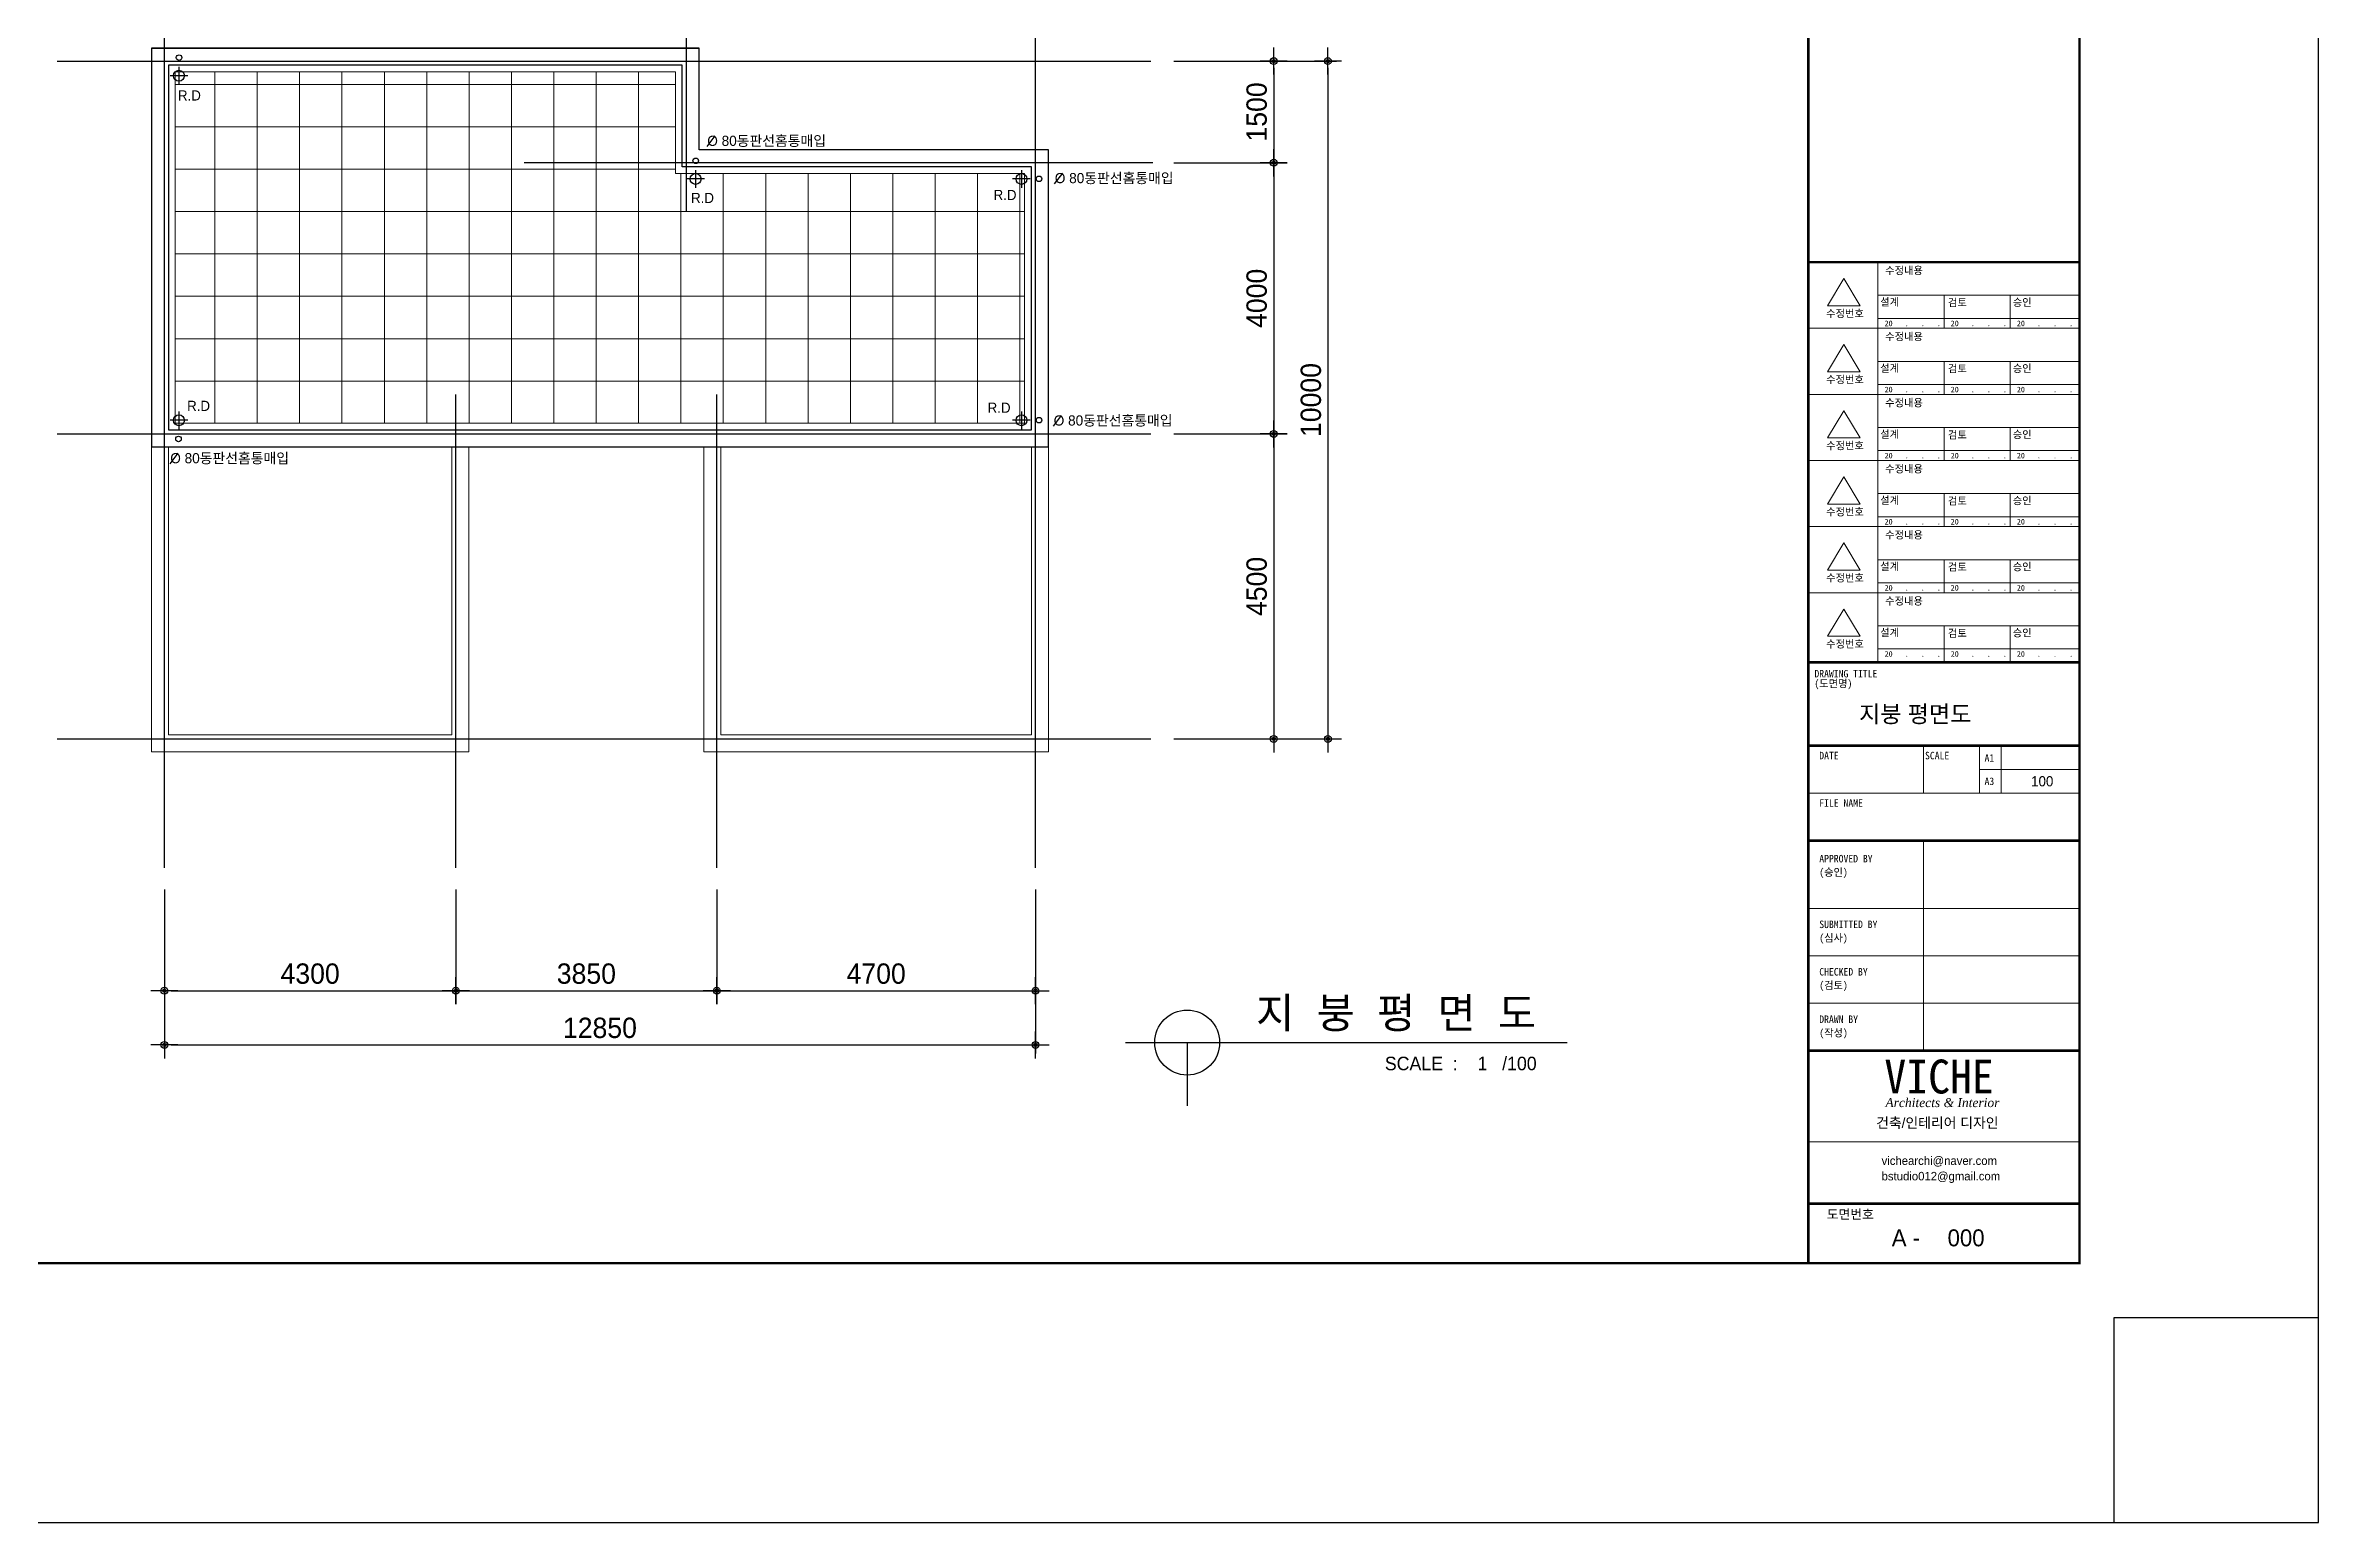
# Model space of a CAD drawing. Header units: millimetres. Extents: x 2237537 to 2823092, y 532110 to 734861.
# Drawn here: x 2461650 to 2495181, y 699904 to 721695 of the extents above; entities that cross this region are included whole.
import ezdxf
from ezdxf.enums import TextEntityAlignment as Align
from ezdxf.lldxf.tags import DXFTag

# ---------------------------------------------------------------- set-up
doc = ezdxf.new("R2010")
doc.units = ezdxf.units.MM
doc.header["$LTSCALE"] = 300
doc.header["$MEASUREMENT"] = 0
doc.layers.get('0').update_dxf_attribs({"lineweight": 0})
for name, color, linetype in [('2', 2, 'Continuous'), ('A-SHT', 9, 'Continuous'), ('BOX-T1', 3, 'Continuous'), ('BOX-T2', 4, 'Continuous'), ('CEN', 1, 'CEN'), ('COL', 2, 'Continuous'), ('DIM', 7, 'Continuous'), ('FORM', 4, 'Continuous'), ('TEX', 3, 'Continuous'), ('WID', 4, 'Continuous'), ('도면층4', 3, 'Continuous')]:
    doc.layers.add(name, color=color, linetype=linetype)
doc.layers.add('HH', color=8, linetype='Continuous', lineweight=9)
doc.layers.add('타이틀글자', color=7, linetype='Continuous', lineweight=13)
doc.styles.add('box3', font='Expo M.ttf')
doc.styles.add('box4', font='GulimChe.ttf')
doc.styles.add('doul2', font='TIMESI.TTF')
doc.styles.add('STYLE1', font='DotumChe.ttf')
doc.styles.add('울릉도', font='Expo M.ttf')
doc.styles.add('주열', font='Dotum.ttf')
doc.styles.add('타이틀', font='H2HDRM.TTF')
doc.styles.add('휴먼세엑스포', font='Dotum.ttf')
tags = doc.linetypes.add('CEN', pattern=[62, 60, -1, 0, -1]).pattern_tags.tags
tags[10:11] = [DXFTag(74, 4), DXFTag(75, 0), DXFTag(340, '0'), DXFTag(46, 1.0), DXFTag(50, 0.0), DXFTag(44, 0.0), DXFTag(45, 0.0)]
tags[8:9] = [DXFTag(74, 4), DXFTag(75, 0), DXFTag(340, '0'), DXFTag(46, 1.0), DXFTag(50, 0.0), DXFTag(44, 0.0), DXFTag(45, 0.0)]
tags[6:7] = [DXFTag(74, 4), DXFTag(75, 0), DXFTag(340, '0'), DXFTag(46, 1.0), DXFTag(50, 0.0), DXFTag(44, 0.0), DXFTag(45, 0.0)]
tags[4:5] = [DXFTag(74, 4), DXFTag(75, 0), DXFTag(340, '0'), DXFTag(46, 1.0), DXFTag(50, 0.0), DXFTag(44, 0.0), DXFTag(45, 0.0)]
doc.dimstyles.new('CPDIM1', dxfattribs={"dimtxt": 3, "dimasz": 1, "dimexe": 1.25, "dimexo": 1, "dimgap": 1, "dimtad": 1, "dimdec": 0, "dimzin": 1, "dimdsep": 46, "dimtxsty": '휴먼세엑스포', "dimblk1": 'Z_DOT', "dimblk2": 'Z_DOT', "dimsah": 1, "dimcen": 2.5, "dimadec": 0, "dimazin": 0, "dimtfac": 1, "dimtdec": 0, "dimtix": 1, "dimtmove": 2, "dimatfit": 3, "dimldrblk": 'Z_DOT', "dimfxl": 1, "dimtolj": 1, "dimtzin": 1, "dimarcsym": 0})

# ---------------------------------------------------------------- blocks, each defined once
blk = doc.blocks.new('Z_DOT')
at = {"layer": 'DIM', "color": 7}
for p, q in [((-2, 0), (2, 0)), ((0, -2), (0, 2))]:
    blk.add_line(p, q, dxfattribs=at)
for radius in [0.5, 0.25]:
    blk.add_circle((0, 0), radius, dxfattribs=at)
blk = doc.blocks.new('*D29')
at = {"layer": 'DEFPOINTS', "color": 0}
for p in [(2478197, 721464), (2478197, 711464), (2480568, 711464)]:
    blk.add_point(p, dxfattribs=at)
at = {"layer": 'DIM', "color": 0, "lineweight": -2}
for p, q in [((2478297, 721464), (2480693, 721464)), ((2480568, 721364), (2480568, 711564)), ((2478297, 711464), (2480693, 711464))]:
    blk.add_line(p, q, dxfattribs=at)
at = {"layer": 'DIM', "color": 0, "lineweight": -2, "xscale": 100, "yscale": 100, "zscale": 100}
for p, rotation in [((2480568, 721464), 90), ((2480568, 711464), 270)]:
    blk.add_blockref('Z_DOT', p, dxfattribs=dict(at, rotation=rotation))
at = {"layer": 'DIM', "color": 0, "insert": (2480318, 716464), "char_height": 300, "attachment_point": 5, "rotation": 90, "style": '휴먼세엑스포'}
blk.add_mtext('\\A1;10000', dxfattribs=at)
blk = doc.blocks.new('*D30')
at = {"layer": 'DEFPOINTS', "color": 0}
for p in [(2478197, 719964), (2478197, 715964), (2479768, 715964)]:
    blk.add_point(p, dxfattribs=at)
at = {"layer": 'DIM', "color": 0, "lineweight": -2}
for p, q in [((2478297, 719964), (2479893, 719964)), ((2479768, 719864), (2479768, 716064)), ((2478297, 715964), (2479893, 715964))]:
    blk.add_line(p, q, dxfattribs=at)
at = {"layer": 'DIM', "color": 0, "lineweight": -2, "xscale": 100, "yscale": 100, "zscale": 100}
for p, rotation in [((2479768, 719964), 90), ((2479768, 715964), 270)]:
    blk.add_blockref('Z_DOT', p, dxfattribs=dict(at, rotation=rotation))
at = {"layer": 'DIM', "color": 0, "insert": (2479518, 717964), "char_height": 300, "attachment_point": 5, "rotation": 90, "style": '휴먼세엑스포'}
blk.add_mtext('\\A1;4000', dxfattribs=at)
blk = doc.blocks.new('*D31')
at = {"layer": 'DEFPOINTS', "color": 0}
for p in [(2478197, 715964), (2478197, 711464), (2479768, 711464)]:
    blk.add_point(p, dxfattribs=at)
at = {"layer": 'DIM', "color": 0, "lineweight": -2}
for p, q in [((2478297, 715964), (2479893, 715964)), ((2479768, 715864), (2479768, 711564)), ((2478297, 711464), (2479893, 711464))]:
    blk.add_line(p, q, dxfattribs=at)
at = {"layer": 'DIM', "color": 0, "lineweight": -2, "xscale": 100, "yscale": 100, "zscale": 100}
for p, rotation in [((2479768, 715964), 90), ((2479768, 711464), 270)]:
    blk.add_blockref('Z_DOT', p, dxfattribs=dict(at, rotation=rotation))
at = {"layer": 'DIM', "color": 0, "insert": (2479518, 713714), "char_height": 300, "attachment_point": 5, "rotation": 90, "style": '휴먼세엑스포'}
blk.add_mtext('\\A1;4500', dxfattribs=at)
blk = doc.blocks.new('*D32')
at = {"layer": 'DEFPOINTS', "color": 0}
for p in [(2463404, 709344), (2467704, 709344), (2467704, 707750)]:
    blk.add_point(p, dxfattribs=at)
at = {"layer": 'DIM', "color": 0, "lineweight": -2}
for p, q in [((2463404, 709244), (2463404, 707625)), ((2467704, 709244), (2467704, 707625)), ((2463504, 707750), (2467604, 707750))]:
    blk.add_line(p, q, dxfattribs=at)
at = {"layer": 'DIM', "color": 0, "lineweight": -2, "xscale": 100, "yscale": 100, "zscale": 100, "rotation": 180}
blk.add_blockref('Z_DOT', (2463404, 707750), dxfattribs=at)
at = {"layer": 'DIM', "color": 0, "lineweight": -2, "xscale": 100, "yscale": 100, "zscale": 100}
blk.add_blockref('Z_DOT', (2467704, 707750), dxfattribs=at)
at = {"layer": 'DIM', "color": 0, "insert": (2465554, 708000), "char_height": 300, "attachment_point": 5, "style": '휴먼세엑스포'}
blk.add_mtext('\\A1;4300', dxfattribs=at)
blk = doc.blocks.new('*D33')
at = {"layer": 'DEFPOINTS', "color": 0}
for p in [(2467704, 709344), (2471554, 709344), (2471554, 707750)]:
    blk.add_point(p, dxfattribs=at)
at = {"layer": 'DIM', "color": 0, "lineweight": -2}
for p, q in [((2467704, 709244), (2467704, 707625)), ((2471554, 709244), (2471554, 707625)), ((2467804, 707750), (2471454, 707750))]:
    blk.add_line(p, q, dxfattribs=at)
at = {"layer": 'DIM', "color": 0, "lineweight": -2, "xscale": 100, "yscale": 100, "zscale": 100, "rotation": 180}
blk.add_blockref('Z_DOT', (2467704, 707750), dxfattribs=at)
at = {"layer": 'DIM', "color": 0, "lineweight": -2, "xscale": 100, "yscale": 100, "zscale": 100}
blk.add_blockref('Z_DOT', (2471554, 707750), dxfattribs=at)
at = {"layer": 'DIM', "color": 0, "insert": (2469629, 708000), "char_height": 300, "attachment_point": 5, "style": '휴먼세엑스포'}
blk.add_mtext('\\A1;3850', dxfattribs=at)
blk = doc.blocks.new('*D34')
at = {"layer": 'DEFPOINTS', "color": 0}
for p in [(2463404, 709344), (2476254, 709344), (2476254, 706950)]:
    blk.add_point(p, dxfattribs=at)
at = {"layer": 'DIM', "color": 0, "lineweight": -2}
for p, q in [((2463404, 709244), (2463404, 706825)), ((2476254, 709244), (2476254, 706825)), ((2463504, 706950), (2476154, 706950))]:
    blk.add_line(p, q, dxfattribs=at)
at = {"layer": 'DIM', "color": 0, "lineweight": -2, "xscale": 100, "yscale": 100, "zscale": 100, "rotation": 180}
blk.add_blockref('Z_DOT', (2463404, 706950), dxfattribs=at)
at = {"layer": 'DIM', "color": 0, "lineweight": -2, "xscale": 100, "yscale": 100, "zscale": 100}
blk.add_blockref('Z_DOT', (2476254, 706950), dxfattribs=at)
at = {"layer": 'DIM', "color": 0, "insert": (2469829, 707200), "char_height": 300, "attachment_point": 5, "style": '휴먼세엑스포'}
blk.add_mtext('\\A1;12850', dxfattribs=at)
blk = doc.blocks.new('*D35')
at = {"layer": 'DEFPOINTS', "color": 0}
for p in [(2471554, 709344), (2476254, 709344), (2476254, 707750)]:
    blk.add_point(p, dxfattribs=at)
at = {"layer": 'DIM', "color": 0, "lineweight": -2}
for p, q in [((2471554, 709244), (2471554, 707625)), ((2476254, 709244), (2476254, 707625)), ((2471654, 707750), (2476154, 707750))]:
    blk.add_line(p, q, dxfattribs=at)
at = {"layer": 'DIM', "color": 0, "lineweight": -2, "xscale": 100, "yscale": 100, "zscale": 100, "rotation": 180}
blk.add_blockref('Z_DOT', (2471554, 707750), dxfattribs=at)
at = {"layer": 'DIM', "color": 0, "lineweight": -2, "xscale": 100, "yscale": 100, "zscale": 100}
blk.add_blockref('Z_DOT', (2476254, 707750), dxfattribs=at)
at = {"layer": 'DIM', "color": 0, "insert": (2473904, 708000), "char_height": 300, "attachment_point": 5, "style": '휴먼세엑스포'}
blk.add_mtext('\\A1;4700', dxfattribs=at)
blk = doc.blocks.new('*D15')
at = {"layer": 'DEFPOINTS', "color": 0}
for p in [(2478197, 721464), (2478197, 719964), (2479768, 719964)]:
    blk.add_point(p, dxfattribs=at)
at = {"layer": 'DIM', "color": 0, "lineweight": -2}
for p, q in [((2478297, 721464), (2479893, 721464)), ((2479768, 721364), (2479768, 720064)), ((2478297, 719964), (2479893, 719964))]:
    blk.add_line(p, q, dxfattribs=at)
at = {"layer": 'DIM', "color": 0, "lineweight": -2, "xscale": 100, "yscale": 100, "zscale": 100}
for p, rotation in [((2479768, 721464), 90), ((2479768, 719964), 270)]:
    blk.add_blockref('Z_DOT', p, dxfattribs=dict(at, rotation=rotation))
at = {"layer": 'DIM', "color": 0, "insert": (2479518, 720714), "char_height": 300, "attachment_point": 5, "rotation": 90, "style": '휴먼세엑스포'}
blk.add_mtext('\\A1;1500', dxfattribs=at)
blk = doc.blocks.new('FORM')
for p, q in [((156736, 34982), (156736, 34282)), ((157563, 34982), (157563, 34282)), ((157883, 34982), (157883, 34282)), ((157563, 34632), (159038, 34632)), ((155038, 34282), (159038, 34282)), ((156736, 33582), (156736, 30482)), ((155038, 32582), (159038, 32582)), ((155038, 31882), (159038, 31882)), ((155038, 31182), (159038, 31182))]:
    blk.add_line(p, q)
for points in [[(156063, 42115), (156063, 41140)], [(155561, 41874), (155320, 41473), (155801, 41473), (155561, 41874)], [(156063, 41627), (159038, 41627)], [(157039, 41627), (157039, 41140)], [(158014, 41627), (158014, 41140)], [(156063, 41286), (159038, 41286)], [(155038, 41140), (159038, 41140)], [(155038, 41140), (159038, 41140)], [(156063, 41140), (156063, 40164)], [(155561, 40899), (155320, 40497), (155801, 40497), (155561, 40899)], [(156063, 40652), (159038, 40652)], [(157039, 40652), (157039, 40164)], [(158014, 40652), (158014, 40164)], [(156063, 40311), (159038, 40311)], [(155038, 40164), (159038, 40164)], [(155038, 40164), (159038, 40164)], [(155561, 39924), (155320, 39522), (155801, 39522), (155561, 39924)], [(156063, 40164), (156063, 39189)], [(156063, 39677), (159038, 39677)], [(157039, 39677), (157039, 39189)], [(158014, 39677), (158014, 39189)], [(156063, 39335), (159038, 39335)], [(155038, 39189), (159038, 39189)], [(155038, 39189), (159038, 39189)], [(155561, 38948), (155320, 38547), (155801, 38547), (155561, 38948)], [(156063, 39189), (156063, 38214)], [(156063, 38702), (159038, 38702)], [(157039, 38702), (157039, 38214)], [(158014, 38702), (158014, 38214)], [(156063, 38360), (159038, 38360)], [(155038, 38214), (159038, 38214)], [(155038, 38214), (159038, 38214)], [(155561, 37973), (155320, 37571), (155801, 37571), (155561, 37973)], [(156063, 38214), (156063, 37239)], [(156063, 37726), (159038, 37726)], [(157039, 37726), (157039, 37239)], [(158014, 37726), (158014, 37239)], [(155038, 37239), (159038, 37239)], [(155038, 37239), (159038, 37239)], [(156063, 37385), (159038, 37385)], [(156063, 37239), (156063, 36213)], [(155561, 36998), (155320, 36596), (155801, 36596), (155561, 36998)], [(156063, 36751), (159038, 36751)], [(157039, 36751), (157039, 36213)], [(158014, 36751), (158014, 36213)], [(156063, 36410), (159038, 36410)], [(155038, 29140), (159038, 29140)]]:
    blk.add_lwpolyline(points)
at = {"layer": 'A-SHT'}
blk.add_lwpolyline([(157038, 42115), (159038, 42115)], dxfattribs=at)
at = {"layer": 'FORM', "flags": 128}
blk.add_lwpolyline([(162564, 26543), (159542, 26543), (159542, 23521), (162564, 23521), (162564, 58478), (159542, 58478), (159542, 55456), (162564, 55456), (162564, 58478), (115719, 58478), (115719, 55456), (118742, 55456), (118742, 58478), (115719, 58478), (115719, 23521), (118742, 23521), (118742, 26543), (115719, 26543), (115719, 23521), (162564, 23521)], dxfattribs=at)
at = {"layer": 'FORM', "const_width": 37.8}
blk.add_lwpolyline([(120245, 27347), (120245, 54452), (159038, 54452), (159038, 27347)], close=True, dxfattribs=at)
at = {"layer": 'FORM'}
for points, const_width in [([(155038, 42115), (159038, 42115)], 37.5), ([(155038, 36213), (159038, 36213)], 37.5), ([(155038, 34982), (159038, 34982)], 37.5), ([(155038, 33582), (159038, 33582)], 37.1), ([(155038, 30482), (159038, 30482)], 37.1), ([(155038, 28225), (159038, 28225)], 37.5)]:
    blk.add_lwpolyline(points, dxfattribs=dict(at, const_width=const_width))
at = {"layer": 'BOX-T2', "style": 'box4'}
for s, height, p in [('수정내용', 110.6, (156172, 41937)), ('설계', 110.6, (156098, 41472)), ('검토', 110.6, (157097, 41464)), ('승인', 110.6, (158054, 41468)), ('수정번호', 110.6, (155301, 41303)), ('20   .   .   .', 82.9, (156163, 41171)), ('20   .   .   .', 82.9, (157138, 41171)), ('20   .   .   .', 82.9, (158114, 41171)), ('수정내용', 110.6, (156172, 40962)), ('설계', 110.6, (156098, 40496)), ('검토', 110.6, (157097, 40488)), ('승인', 110.6, (158054, 40493)), ('수정번호', 110.6, (155301, 40328)), ('20   .   .   .', 82.9, (156163, 40195)), ('20   .   .   .', 82.9, (157138, 40195)), ('20   .   .   .', 82.9, (158114, 40195)), ('수정내용', 110.6, (156172, 39986)), ('설계', 110.6, (156098, 39521)), ('검토', 110.6, (157097, 39513)), ('승인', 110.6, (158054, 39518)), ('수정번호', 110.6, (155301, 39353)), ('20   .   .   .', 82.9, (156163, 39220)), ('20   .   .   .', 82.9, (157138, 39220)), ('20   .   .   .', 82.9, (158114, 39220)), ('수정내용', 110.6, (156172, 39011)), ('설계', 110.6, (156098, 38546)), ('검토', 110.6, (157097, 38538)), ('승인', 110.6, (158054, 38542)), ('수정번호', 110.6, (155301, 38377)), ('20   .   .   .', 82.9, (156163, 38245)), ('20   .   .   .', 82.9, (157138, 38245)), ('20   .   .   .', 82.9, (158114, 38245)), ('수정내용', 110.6, (156172, 38036)), ('설계', 110.6, (156098, 37571)), ('검토', 110.6, (157097, 37563)), ('승인', 110.6, (158054, 37567)), ('수정번호', 110.6, (155301, 37402)), ('20   .   .   .', 82.9, (156163, 37270)), ('20   .   .   .', 82.9, (157138, 37270)), ('20   .   .   .', 82.9, (158114, 37270)), ('수정내용', 110.6, (156172, 37061)), ('수정번호', 110.6, (155301, 36427)), ('설계', 110.6, (156098, 36595)), ('검토', 110.6, (157097, 36587)), ('승인', 110.6, (158054, 36592)), ('20   .   .   .', 82.9, (156163, 36294)), ('20   .   .   .', 82.9, (157138, 36294)), ('20   .   .   .', 82.9, (158114, 36294)), ('DRAWING TITLE', 110.59, (155127, 35989)), ('(도면명)', 110.6, (155127, 35843)), ('DATE', 110.6, (155199, 34781)), ('SCALE', 110.6, (156759, 34781)), ('A1', 110.6, (157637, 34746)), ('A3', 110.6, (157637, 34402)), ('FILE NAME', 110.6, (155199, 34081)), ('APPROVED BY', 110.59, (155199, 33260)), ('(승인)', 110.6, (155199, 33060)), ('SUBMITTED BY', 110.59, (155199, 32291)), ('(심사)', 110.6, (155199, 32091)), ('CHECKED BY', 110.6, (155199, 31591)), ('(검토)', 110.6, (155199, 31391)), ('DRAWN BY', 110.6, (155199, 30891)), ('(작성)', 110.6, (155199, 30691)), ('도면번호', 138.3, (155310, 28000))]:
    blk.add_text(s, height=height, dxfattribs=at).set_placement(p)

msp = doc.modelspace()

# ---------------------------------------------------------------- hatches: boundary and pattern name
at = {"layer": 'HH'}
h = msp.add_hatch(dxfattribs=at)
h.set_pattern_fill('NET', color=5, scale=5000, style=0)
h.set_pattern_definition([(0, (-82101.24, -425756.6), (0, 625), []), (90, (-82101.24, -425756.6), (-625, 4e-14), [])])
h.paths.add_polyline_path([(2476094.1, 716124.4), (2476094.1, 719804.4), (2470944.1, 719804.4), (2470944.1, 721304.4), (2463564.1, 721304.4), (2463564.1, 716124.4)])

# ---------------------------------------------------------------- linework, layer by layer
at = {"layer": '2'}
for p, q in [((2471409.1, 720202.8), (2471528.8, 720362.4)), ((2476535.8, 719653.2), (2476655.5, 719812.9)), ((2476519.5, 716077.3), (2476639.3, 716237)), ((2463487.2, 715520.8), (2463607, 715680.5)), ((2477580, 706985), (2484095.8, 706985)), ((2478491.6, 706985), (2478491.6, 706053.5))]:
    msp.add_line(p, q, dxfattribs=at)
msp.add_circle((2478491.6, 706985), 479.1, dxfattribs=at)
at = {"layer": 'CEN'}
for p, q in [((2463404.1, 709563.1), (2463404.1, 723456.6)), ((2471104.1, 719250.7), (2471104.1, 723456.6)), ((2476254.1, 709563.1), (2476254.1, 723456.6)), ((2461821.5, 721464.4), (2477956.1, 721464.4)), ((2463619.6, 721379.1), (2463619.6, 721117.9)), ((2463750.2, 721248.5), (2463489, 721248.5)), ((2477986.8, 719964.4), (2468713.8, 719964.4)), ((2471371.5, 719724.8), (2471110.3, 719724.8)), ((2471240.9, 719855.4), (2471240.9, 719594.2)), ((2476178.1, 719724.8), (2475916.8, 719724.8)), ((2476047.5, 719855.4), (2476047.5, 719594.2)), ((2463619.6, 716295.6), (2463619.6, 716034.3)), ((2467704.1, 709563.1), (2467704.1, 716547.1)), ((2471554.1, 709563.1), (2471554.1, 716547.1)), ((2476047.5, 716295.6), (2476047.5, 716034.3)), ((2461821.5, 715964.4), (2477956.1, 715964.4)), ((2463750.2, 716164.9), (2463489, 716164.9)), ((2476178.1, 716164.9), (2475916.8, 716164.9)), ((2461821.5, 711464.4), (2477956.1, 711464.4))]:
    msp.add_line(p, q, dxfattribs=at)
at = {"layer": 'FORM', "const_width": 37.5}
msp.add_lwpolyline([(2487655.2, 703729.6), (2487655.2, 730834.7)], dxfattribs=at)
at = {"layer": 'HH', "color": 5}
for p, q in [((2463214.1, 711274.4), (2463214.1, 715774.4)), ((2463464.1, 711524.4), (2463464.1, 715774.4)), ((2467644.1, 711524.4), (2467644.1, 715774.4)), ((2467894.1, 711274.4), (2467894.1, 715774.4)), ((2471364.1, 711274.4), (2471364.1, 715774.4)), ((2471614.1, 711524.4), (2471614.1, 715774.4)), ((2476194.1, 715774.4), (2476194.1, 711524.4)), ((2476444.1, 715774.4), (2476444.1, 711274.4)), ((2463214.1, 711274.4), (2467894.1, 711274.4)), ((2463464.1, 711524.4), (2467644.1, 711524.4)), ((2471364.1, 711274.4), (2476444.1, 711274.4)), ((2471614.1, 711524.4), (2476194.1, 711524.4))]:
    msp.add_line(p, q, dxfattribs=at)
msp.add_lwpolyline([(2470944.1, 721304.4), (2463564.1, 721304.4), (2463564.1, 716124.4), (2476094.1, 716124.4), (2476094.1, 719804.4), (2470944.1, 719804.4), (2470944.1, 721304.4)], close=True, dxfattribs=at)
at = {"layer": 'WID'}
msp.add_line((2471044.1, 721404.4), (2463464.1, 721404.4), dxfattribs=at)
for points in [[(2463214.1, 721654.4), (2463214.1, 715774.4), (2476444.1, 715774.4), (2476444.1, 720154.4), (2471294.1, 720154.4), (2471294.1, 721654.4), (2463214.1, 721654.4), (2471294.1, 721654.4)], [(2463464.1, 721404.4), (2463464.1, 716024.4), (2476194.1, 716024.4), (2476194.1, 719904.4), (2471044.1, 719904.4), (2471044.1, 721404.4)]]:
    msp.add_lwpolyline(points, dxfattribs=at)
for centre, radius in [((2463619.6, 721248.5), 80), ((2463621.2, 721515.6), 41), ((2471242.6, 719992), 41), ((2471240.9, 719724.8), 80), ((2476047.5, 719724.8), 80), ((2476305.4, 719726.9), 41), ((2463619.6, 716164.9), 80), ((2476047.5, 716164.9), 80), ((2463612.7, 715889.7), 41), ((2476305.4, 716167.1), 41)]:
    msp.add_circle(centre, radius, dxfattribs=at)

# ---------------------------------------------------------------- block references
msp.add_blockref('FORM', (2332617.3, 676382.5))

# ---------------------------------------------------------------- texts
at = {"color": 6, "style": 'STYLE1'}
msp.add_text('VICHE', height=500, dxfattribs=at).set_placement((2488775.9, 706233.6))
at = {"layer": '2', "style": '휴먼세엑스포'}
for s, height, p in [('지  붕  평  면  도', 450, (2479507.4, 707421.2)), ('SCALE  :    1   /100', 200, (2481407.7, 706676.1))]:
    msp.add_text(s, height=height, dxfattribs=at).set_placement(p, align=Align.MIDDLE_LEFT)
at = {"layer": 'BOX-T1', "style": 'box3'}
msp.add_text('건축/인테리어 디자인', height=150, dxfattribs=at).set_placement((2488655.4, 705725.7))
for s, p in [('vichearchi@naver.com', (2488735.6, 705141.9)), ('bstudio012@gmail.com', (2488735.6, 704913.9))]:
    msp.add_text(s, height=125, dxfattribs=at).set_placement(p, align=Align.BOTTOM_LEFT)
at = {"layer": 'COL', "style": '타이틀'}
msp.add_text('지붕 평면도', height=250, dxfattribs=at).set_placement((2488402.5, 711706.1))
at = {"layer": 'TEX', "style": '주열'}
for s, height, p in [('R.D', 150.11, (2463604, 720882.3)), ('R.D', 150.11, (2471173.2, 719370.3)), ('R.D', 150.11, (2475636.1, 719414.1)), ('R.D', 150.11, (2463739.3, 716302.8)), ('R.D', 150.11, (2475548.3, 716275.1)), ('100', 150, (2490941.7, 710764.8)), ('A - ', 250, (2488885.5, 703978.7)), ('000', 250, (2489709, 703978.7))]:
    msp.add_text(s, height=height, dxfattribs=at).set_placement(p)
at = {"layer": '도면층4', "color": 3, "style": 'doul2'}
msp.add_text('Architects & Interior', height=131.868, dxfattribs=at).set_placement((2488792.4, 706098.7), align=Align.MIDDLE_LEFT)
at = {"layer": '타이틀글자', "style": '울릉도'}
for p in [(2471412.6, 720213), (2476539.4, 719663.4), (2476523.1, 716087.5), (2463490.8, 715531)]:
    msp.add_text('O 80동판선홈통매입', height=150, dxfattribs=at).set_placement(p)

# ---------------------------------------------------------------- dimensions: what is measured, and where the dimension line sits
at = {"layer": 'DIM'}
for base, p1, p2, picture, middle in [((2480568.3, 711464.4), (2478197.4, 721464.4), (2478197.4, 711464.4), '*D29', (2480318.1, 716464.4)), ((2479768.3, 719964.4), (2478197.4, 721464.4), (2478197.4, 719964.4), '*D15', (2479518.1, 720714.4)), ((2479768.3, 715964.4), (2478197.4, 719964.4), (2478197.4, 715964.4), '*D30', (2479518.1, 717964.4)), ((2479768.3, 711464.4), (2478197.4, 715964.4), (2478197.4, 711464.4), '*D31', (2479518.1, 713714.4))]:
    dim = msp.add_linear_dim(base=base, p1=p1, p2=p2, angle=90, dimstyle='CPDIM1', override={"dimscale": 100}, dxfattribs=at)
    dim.commit()
    dim.dimension.update_dxf_attribs({"geometry": picture, "text_midpoint": middle})
for base, p1, p2, picture, middle in [((2467704.1, 707750.1), (2463404.1, 709343.9), (2467704.1, 709343.9), '*D32', (2465554.1, 708000.3)), ((2476254.1, 706950.1), (2463404.1, 709343.9), (2476254.1, 709343.9), '*D34', (2469829.1, 707200.3)), ((2471554.1, 707750.1), (2467704.1, 709343.9), (2471554.1, 709343.9), '*D33', (2469629.1, 708000.3)), ((2476254.1, 707750.1), (2471554.1, 709343.9), (2476254.1, 709343.9), '*D35', (2473904.1, 708000.3))]:
    dim = msp.add_linear_dim(base=base, p1=p1, p2=p2, dimstyle='CPDIM1', override={"dimscale": 100}, dxfattribs=at)
    dim.commit()
    dim.dimension.update_dxf_attribs({"geometry": picture, "text_midpoint": middle})

doc.saveas('drawing.dxf')
